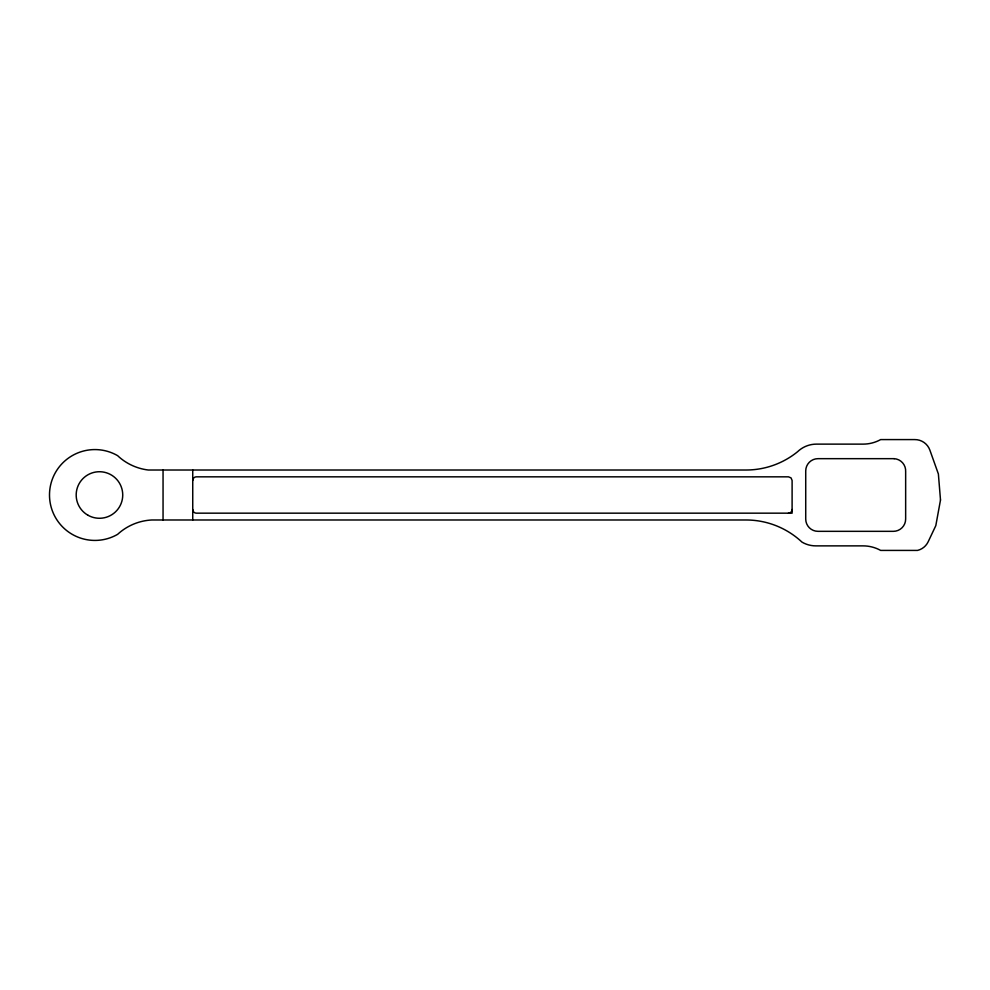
<?xml version="1.0" encoding="UTF-8"?>
<svg xmlns="http://www.w3.org/2000/svg" width="990" height="990" viewBox="0 0 990 990"><rect width="100%" height="100%" fill="white"/><g stroke="black" fill="none" stroke-linecap="round" stroke-linejoin="round"><path stroke-width="1.49" d="M163.053 519.973L163.053 470.015M192.741 519.973L192.741 470.015M192.741 509.528A3.638 3.638 0 0 0 196.379 513.167L792.099 513.167L792.111 480.472L791.047 477.898L788.473 476.834L196.379 476.834A3.638 3.638 0 0 0 192.741 480.459M792.099 509.528A3.638 3.638 0 0 1 788.473 513.167M940.5 499.987L935.81 525.64L928.174 541.765A15.902 15.902 0 0 1 917.52 550.415L880.667 550.415A36.333 36.333 0 0 0 863.082 545.874L815.785 545.874A27.25 27.25 0 0 1 801.949 542.099L801.789 541.926A81.749 81.749 0 0 0 746.039 519.985L151.854 519.985A54.499 54.499 0 0 0 117.624 534.34A45.416 45.416 0 0 1 49.5 495A45.416 45.416 0 0 1 117.624 455.66A53.831 53.831 0 0 0 124.319 461.055L126.361 462.367A54.499 54.499 0 0 0 148.252 470.015L746.039 470.015A81.749 81.749 0 0 0 797.581 451.725A27.25 27.25 0 0 1 816.453 444.126L863.082 444.126A36.333 36.333 0 0 0 880.667 439.585L914.612 439.585A15.902 15.902 0 0 1 929.882 450.141L938.384 473.987L940.5 499.987M894.143 458.667L817.988 458.667A12.264 12.264 0 0 0 805.724 470.931L805.724 519.069A12.264 12.264 0 0 0 817.988 531.333L893.388 531.333A12.264 12.264 0 0 0 905.652 519.069L905.652 471.673A12.288 12.288 0 0 0 894.143 458.667M87.825 515.159A23.277 23.277 0 0 0 122.735 495A23.277 23.277 0 0 0 87.825 474.841A23.277 23.277 0 0 0 87.825 515.159"/></g></svg>
